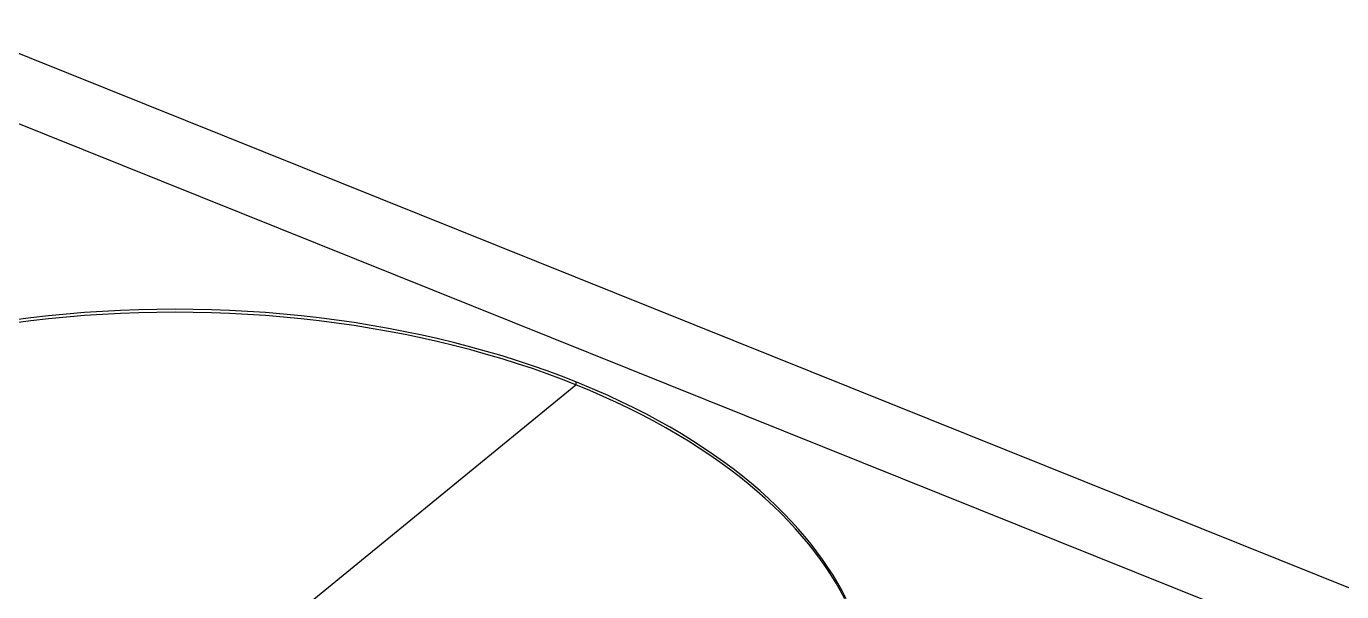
# Model space of a CAD drawing. Header units: millimetres. Extents: x 10 to 410, y 10 to 287.
# Drawn here: x 345.12 to 388.37, y 229.47 to 248.06 of the extents above; entities that cross this region are included whole.
import ezdxf

# ---------------------------------------------------------------- set-up
doc = ezdxf.new("R2010")
doc.units = ezdxf.units.MM
doc.layers.add('OUTLINE', color=7, linetype='Continuous')

msp = doc.modelspace()

# ---------------------------------------------------------------- linework, layer by layer
at = {"layer": 'OUTLINE'}
for points in [[(342.647, 248.064), (388.864, 229.502)], [(341.848, 246.073), (385.407, 228.579)], [(363.184, 236.375), (362.72, 236.556), (362.246, 236.732), (361.762, 236.902), (361.27, 237.066), (360.768, 237.223), (360.257, 237.374), (359.738, 237.517), (359.21, 237.654), (358.675, 237.784), (358.133, 237.906), (357.583, 238.021), (357.027, 238.128), (356.465, 238.227), (355.897, 238.318), (355.324, 238.401), (354.746, 238.475), (354.164, 238.541), (353.578, 238.598), (352.989, 238.647), (352.397, 238.687), (351.803, 238.718), (351.207, 238.741), (350.61, 238.754), (350.012, 238.759), (349.415, 238.755), (348.818, 238.742), (348.221, 238.72), (347.627, 238.689), (347.034, 238.649), (346.444, 238.6), (345.857, 238.543), (345.274, 238.477), (344.695, 238.403)], [(363.184, 236.278), (362.72, 236.459), (362.246, 236.635), (361.762, 236.805), (361.27, 236.968), (360.768, 237.126), (360.257, 237.276), (359.738, 237.42), (359.21, 237.557), (358.675, 237.687), (358.133, 237.809), (357.583, 237.924), (357.027, 238.031), (356.465, 238.13), (355.897, 238.221), (355.324, 238.303), (354.746, 238.378), (354.164, 238.444), (353.578, 238.501), (352.989, 238.55), (352.397, 238.59), (351.803, 238.621), (351.207, 238.644), (350.61, 238.657), (350.012, 238.662), (349.415, 238.657), (348.818, 238.644), (348.221, 238.622), (347.627, 238.591), (347.034, 238.552), (346.444, 238.503), (345.857, 238.446), (345.274, 238.38), (344.695, 238.306)], [(350, 225.478), (363.184, 236.278)], [(363.184, 236.375), (363.184, 236.278)], [(372.079, 229.241), (371.944, 229.499), (371.799, 229.756), (371.644, 230.013), (371.478, 230.27), (371.303, 230.526), (371.117, 230.781), (370.921, 231.036), (370.714, 231.289), (370.497, 231.542), (370.268, 231.793), (370.029, 232.043), (369.779, 232.291), (369.518, 232.538), (369.246, 232.783), (368.962, 233.026), (368.668, 233.267), (368.362, 233.506), (368.044, 233.742), (367.716, 233.975), (367.376, 234.206), (367.024, 234.433), (366.662, 234.657), (366.288, 234.878), (365.903, 235.094), (365.507, 235.307), (365.1, 235.515), (364.682, 235.719), (364.253, 235.918), (363.814, 236.113), (363.184, 236.375)], [(372.029, 229.24), (371.89, 229.498), (371.742, 229.756), (371.583, 230.012), (371.414, 230.269), (371.235, 230.524), (371.045, 230.779), (370.845, 231.034), (370.634, 231.287), (370.412, 231.539), (370.18, 231.789), (369.937, 232.039), (369.683, 232.287), (369.417, 232.533), (369.141, 232.777), (368.853, 233.02), (368.554, 233.26), (368.244, 233.497), (367.922, 233.732), (367.589, 233.965), (367.245, 234.194), (366.89, 234.42), (366.523, 234.643), (366.145, 234.862), (365.756, 235.077), (365.355, 235.288), (364.944, 235.495), (364.522, 235.697), (364.089, 235.894), (363.646, 236.087), (363.184, 236.278)]]:
    msp.add_lwpolyline(points, dxfattribs=at)

doc.saveas('drawing.dxf')
